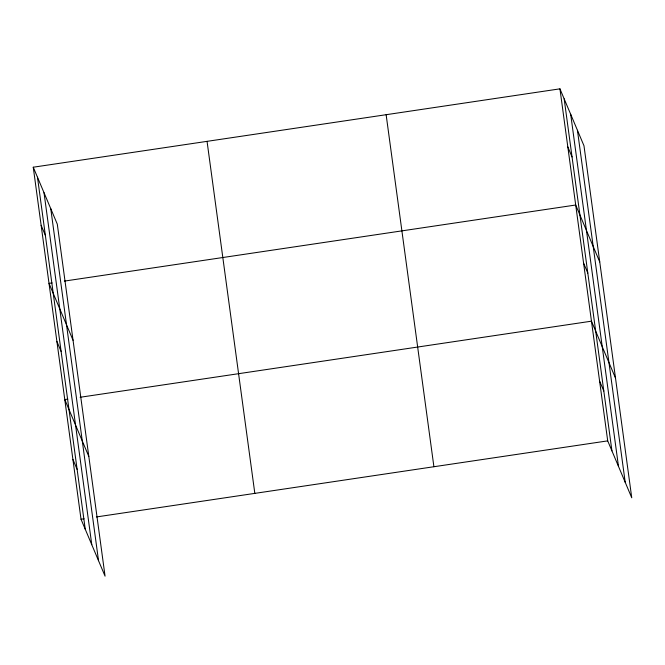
<?xml version="1.0" encoding="UTF-8"?>
<svg xmlns="http://www.w3.org/2000/svg" width="665" height="665" viewBox="0 0 665 665"><rect width="100%" height="100%" fill="white"/><g stroke="black" fill="none" stroke-linecap="round" stroke-linejoin="round"><path stroke-width="1" d="M33.25 167.214L57.29 224.13L105.062 576.156L81.022 519.24L33.25 167.214L559.938 88.844L583.978 145.76L631.75 497.786L607.71 440.87L559.938 88.844M52.086 282.924L49.019 283.381L73.059 340.297M64.347 281.104L575.699 205.011L599.739 261.927M67.847 399.091L64.779 399.549L88.819 456.464M80.116 397.271L591.468 321.178L615.507 378.094M81.022 519.24L84.089 518.783M96.359 516.954L607.71 440.87M567.819 146.932L572.041 156.932M583.579 263.099L587.81 273.099M599.589 381.028L603.812 391.028M41.13 225.294L45.353 235.302M56.899 341.469L61.122 351.469M72.901 459.399L77.123 469.399M577.436 130.282L625.208 482.308M570.695 114.33L618.475 466.356M564.161 98.844L611.933 450.87M386.132 114.704L433.904 466.73M207.056 141.354L254.828 493.38M50.756 208.644L98.528 560.67M44.015 192.692L91.787 544.718M37.473 177.214L85.245 529.24"/></g></svg>
